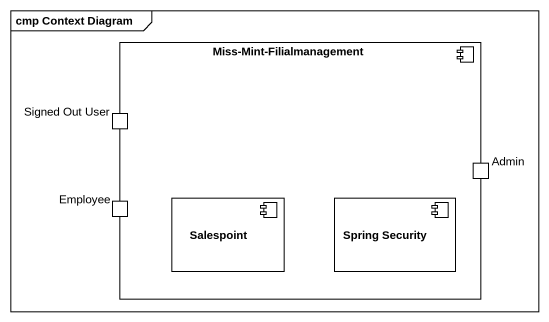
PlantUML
@startuml
mainframe cmp Context Diagram
component "Miss-Mint-Filialmanagement" as Miss_Mint_Filialmanagement {
  port "Signed Out User" as Signed_Out_User
  port Admin
  port Employee
  component Salespoint
  component "Spring Security" as Spring_Security
}
@enduml
